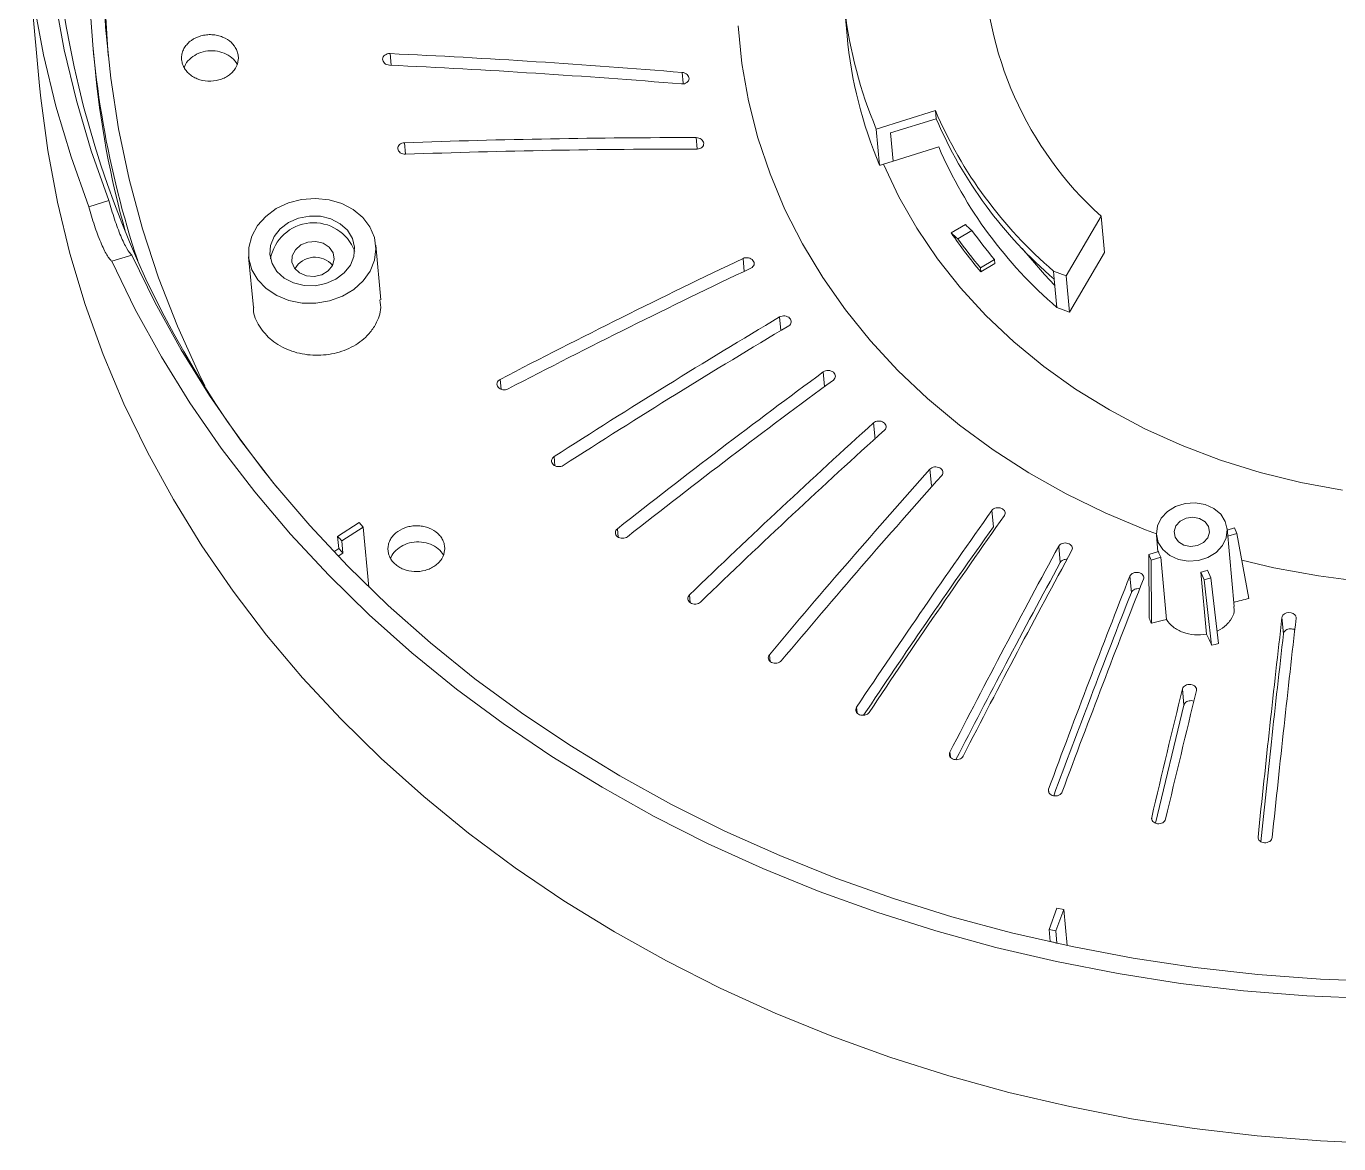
# Model space of a CAD drawing. Header units: inches. Extents: x 725 to 5279, y 573 to 1304.
# Drawn here: x 1355.1 to 1419.8, y 775.7 to 830.9 of the extents above; entities that cross this region are included whole.
import ezdxf

# ---------------------------------------------------------------- set-up
doc = ezdxf.new("R2010")
doc.units = ezdxf.units.IN

msp = doc.modelspace()

# ---------------------------------------------------------------- linework, layer by layer
at = {"color": 7, "linetype": 'Continuous', "lineweight": 15}
for p, q in [((1355.074, 835.062), (1355.733, 827.905)), ((1395.41, 832.162), (1395.575, 830.373)), ((1358.375, 829.753), (1358.451, 828.931)), ((1397.014, 825.779), (1399.932, 826.688)), ((1399.968, 826.29), (1399.932, 826.688)), ((1397.014, 825.779), (1397.178, 823.99)), ((1397.712, 825.587), (1399.968, 826.29)), ((1397.712, 825.587), (1397.84, 824.195)), ((1397.84, 824.195), (1400.096, 824.898)), ((1397.375, 824.05), (1397.84, 824.195)), ((1359.156, 822.254), (1358.163, 821.945)), ((1406.384, 818.536), (1408.103, 821.475)), ((1408.103, 821.475), (1408.268, 819.686)), ((1401.407, 821.065), (1400.708, 820.657)), ((1401.733, 820.771), (1401.035, 820.363)), ((1372.57, 817.353), (1372.321, 820.056)), ((1360.287, 819.564), (1359.295, 819.255)), ((1366.047, 819.478), (1366.278, 816.974)), ((1402.154, 818.935), (1402.85, 819.341)), ((1402.85, 819.341), (1402.868, 819.142)), ((1406.549, 816.747), (1408.268, 819.686)), ((1402.154, 818.935), (1402.173, 818.736)), ((1402.173, 818.736), (1402.868, 819.142)), ((1405.756, 818.771), (1406.384, 818.536)), ((1405.756, 818.771), (1405.793, 818.374)), ((1406.384, 818.536), (1406.549, 816.747)), ((1405.793, 818.374), (1405.921, 816.982)), ((1405.921, 816.982), (1406.549, 816.747)), ((1396.951, 810.479), (1396.877, 811.284)), ((1399.733, 808.194), (1399.659, 808.999)), ((1402.789, 806.159), (1402.715, 806.963)), ((1371.493, 806.367), (1370.435, 805.682)), ((1371.703, 806.143), (1371.493, 806.367)), ((1370.49, 805.086), (1370.435, 805.682)), ((1370.645, 805.458), (1371.703, 806.143)), ((1371.976, 803.18), (1371.703, 806.143)), ((1410.837, 805.744), (1410.912, 804.923)), ((1414.675, 802.228), (1414.322, 806.065)), ((1414.694, 806.102), (1414.329, 805.988)), ((1414.356, 805.692), (1414.807, 805.833)), ((1414.807, 805.833), (1414.694, 806.102)), ((1415.4, 802.619), (1414.807, 805.833)), ((1370.246, 804.927), (1370.49, 805.086)), ((1370.645, 805.458), (1370.7, 804.862)), ((1406.088, 804.393), (1406.014, 805.198)), ((1410.932, 804.93), (1410.461, 804.783)), ((1370.7, 804.862), (1370.458, 804.705)), ((1410.476, 801.644), (1410.461, 804.783)), ((1410.461, 804.783), (1410.574, 804.514)), ((1410.574, 804.514), (1411.045, 804.661)), ((1410.589, 801.396), (1410.574, 804.514)), ((1411.329, 801.584), (1411.045, 804.661)), ((1409.597, 802.916), (1409.523, 803.72)), ((1413.032, 803.918), (1413.313, 800.859)), ((1413.032, 803.918), (1413.193, 803.535)), ((1413.193, 803.535), (1413.523, 803.638)), ((1413.523, 803.638), (1413.362, 804.021)), ((1413.892, 800.397), (1413.523, 803.638)), ((1413.56, 800.312), (1413.193, 803.535)), ((1417.726, 801.653), (1417.722, 801.691)), ((1417.103, 800.881), (1417.028, 801.686)), ((1412.121, 798.16), (1412.194, 797.359)), ((1412.194, 797.359), (1410.797, 791.529)), ((1405.926, 787.342), (1405.536, 786.29)), ((1405.871, 786.215), (1406.26, 787.267)), ((1406.26, 787.267), (1405.926, 787.342)), ((1406.423, 785.495), (1406.26, 787.267)), ((1405.591, 785.693), (1405.536, 786.29)), ((1405.871, 786.215), (1405.925, 785.619)), ((1405.585, 785.676), (1405.591, 785.693)), ((1405.925, 785.619), (1405.92, 785.603))]:
    msp.add_line(p, q, dxfattribs=at)
at = {"color": 8, "linetype": 'Continuous', "lineweight": 15}
for p, q in [((1373.074, 828.926), (1373.021, 829.502)), ((1387.482, 828.039), (1387.433, 828.572)), ((1373.789, 824.537), (1373.737, 825.104)), ((1388.175, 824.797), (1388.124, 825.357)), ((1390.499, 818.758), (1390.441, 819.395)), ((1392.307, 815.835), (1392.245, 816.508)), ((1378.5, 812.944), (1378.455, 813.427)), ((1394.464, 813.073), (1394.397, 813.795)), ((1381.161, 809.168), (1381.119, 809.617)), ((1384.282, 805.644), (1384.243, 806.06)), ((1387.83, 802.421), (1387.796, 802.793)), ((1391.771, 799.517), (1391.741, 799.846)), ((1396.064, 796.97), (1396.038, 797.252)), ((1400.667, 794.806), (1400.646, 795.035)), ((1405.533, 793.033), (1405.516, 793.217)), ((1410.612, 791.699), (1410.601, 791.818)), ((1415.855, 790.786), (1415.849, 790.851))]:
    msp.add_line(p, q, dxfattribs=at)
at = {"color": 7, "linetype": 'Continuous', "lineweight": 15, "flags": 128}
for points in [[(1363.886, 813.112), (1363.588, 813.715), (1362.529, 816.058), (1361.601, 818.442), (1360.806, 820.862), (1360.147, 823.313), (1359.624, 825.79), (1359.239, 828.289), (1358.992, 830.803), (1358.884, 833.328)], [(1356.482, 832.228), (1356.946, 829.694), (1357.547, 827.184), (1358.284, 824.702), (1359.156, 822.254)], [(1358.163, 821.945), (1357.283, 824.412), (1356.538, 826.912), (1355.928, 829.441), (1355.456, 831.994)], [(1358.995, 831.289), (1359.112, 829.402)], [(1422.084, 775.718), (1418.937, 775.855), (1415.805, 776.107), (1412.694, 776.474), (1409.612, 776.954), (1406.563, 777.548), (1403.554, 778.253), (1400.59, 779.069), (1397.679, 779.994), (1394.824, 781.025), (1392.032, 782.161), (1389.309, 783.401), (1386.66, 784.74), (1384.089, 786.177), (1381.602, 787.709), (1379.204, 789.333), (1376.9, 791.045), (1374.694, 792.843), (1372.59, 794.722), (1370.593, 796.679), (1368.706, 798.711), (1366.933, 800.813), (1365.278, 802.981), (1363.744, 805.21), (1362.334, 807.497), (1361.05, 809.838), (1359.896, 812.226), (1358.873, 814.658), (1357.984, 817.129), (1357.23, 819.634), (1356.612, 822.168), (1356.133, 824.726), (1355.792, 827.304), (1355.733, 827.905)], [(1420.016, 807.958), (1417.966, 808.341), (1415.957, 808.84), (1413.999, 809.45), (1412.101, 810.17), (1410.27, 810.996), (1408.517, 811.925), (1406.848, 812.952), (1405.272, 814.072), (1403.795, 815.281), (1402.425, 816.572), (1401.168, 817.94), (1400.029, 819.379), (1399.015, 820.882), (1398.128, 822.441), (1397.375, 824.05)], [(1366.208, 818.84), (1366.058, 819.382), (1366.055, 819.942), (1366.198, 820.494), (1366.481, 821.012), (1366.89, 821.472), (1367.407, 821.852), (1368.006, 822.134), (1368.661, 822.306), (1369.34, 822.359), (1370.012, 822.291), (1370.645, 822.105), (1371.209, 821.81), (1371.679, 821.419), (1372.033, 820.951), (1372.253, 820.427), (1372.33, 819.873), (1372.259, 819.313), (1372.045, 818.775), (1371.697, 818.284), (1371.232, 817.861), (1370.67, 817.528), (1370.04, 817.299), (1369.369, 817.186), (1368.689, 817.194), (1368.033, 817.321), (1367.431, 817.564), (1366.91, 817.909), (1366.496, 818.341), (1366.208, 818.84)], [(1371.168, 820.385), (1370.925, 820.782), (1370.563, 821.109), (1370.107, 821.345), (1369.588, 821.474), (1369.042, 821.486), (1368.505, 821.381), (1368.015, 821.166), (1367.604, 820.856), (1367.301, 820.471), (1367.126, 820.039), (1367.092, 819.588), (1367.2, 819.149), (1367.443, 818.752), (1367.805, 818.425), (1368.261, 818.189), (1368.78, 818.06), (1369.326, 818.048), (1369.863, 818.153), (1370.353, 818.368), (1370.764, 818.678), (1371.067, 819.063), (1371.242, 819.495), (1371.276, 819.946), (1371.168, 820.385)], [(1370.213, 819.678), (1370.268, 819.366), (1370.182, 819.054), (1369.967, 818.785), (1369.65, 818.594), (1369.276, 818.509), (1368.894, 818.539), (1368.556, 818.682), (1368.308, 818.917), (1368.183, 819.214), (1368.198, 819.531), (1368.352, 819.827), (1368.623, 820.061), (1368.974, 820.201), (1369.359, 820.23), (1369.725, 820.142), (1370.023, 819.949), (1370.213, 819.678)], [(1404.207, 819.887), (1405.306, 818.599), (1405.822, 818.058)], [(1421.391, 782.876), (1418.251, 783.014), (1415.127, 783.266), (1412.024, 783.632), (1408.949, 784.112), (1405.908, 784.704), (1402.906, 785.407), (1399.95, 786.22), (1397.045, 787.142), (1394.196, 788.17), (1391.411, 789.302), (1388.693, 790.537), (1386.049, 791.871), (1383.483, 793.303), (1381, 794.829), (1378.606, 796.446), (1376.305, 798.152), (1374.101, 799.943), (1371.999, 801.815), (1370.003, 803.765), (1368.117, 805.789), (1366.344, 807.883), (1364.688, 810.042), (1363.152, 812.264), (1361.74, 814.543), (1360.453, 816.875), (1359.295, 819.255)], [(1360.287, 819.564), (1361.438, 817.203), (1362.717, 814.89), (1364.122, 812.631), (1365.649, 810.428), (1367.297, 808.288), (1369.061, 806.213), (1370.939, 804.209), (1372.926, 802.279), (1375.019, 800.427), (1377.213, 798.656), (1379.504, 796.971), (1381.888, 795.374), (1384.359, 793.868), (1386.913, 792.458), (1389.545, 791.144), (1392.25, 789.931), (1395.022, 788.821), (1397.855, 787.814), (1400.745, 786.915), (1403.685, 786.124), (1406.67, 785.443), (1409.693, 784.873), (1412.749, 784.416), (1415.832, 784.072), (1418.935, 783.842), (1422.053, 783.726)], [(1414.233, 806.419), (1414.006, 806.777), (1413.664, 807.065), (1413.235, 807.258), (1412.752, 807.342), (1412.255, 807.309), (1411.784, 807.162), (1411.378, 806.914), (1411.069, 806.583), (1410.882, 806.198), (1410.833, 805.789), (1410.926, 805.389), (1411.152, 805.031), (1411.494, 804.744), (1411.924, 804.55), (1412.407, 804.467), (1412.904, 804.5), (1413.374, 804.646), (1413.781, 804.895), (1414.089, 805.225), (1414.276, 805.61), (1414.325, 806.02), (1414.233, 806.419)], [(1413.406, 806.162), (1413.235, 806.399), (1412.964, 806.562), (1412.634, 806.624), (1412.296, 806.577), (1412.001, 806.427), (1411.795, 806.198), (1411.707, 805.924), (1411.752, 805.647), (1411.924, 805.409), (1412.195, 805.246), (1412.524, 805.184), (1412.862, 805.232), (1413.157, 805.381), (1413.364, 805.611), (1413.451, 805.885), (1413.406, 806.162)], [(1417.717, 801.732), (1417.716, 801.739), (1417.667, 801.818), (1417.585, 801.88), (1417.48, 801.917), (1417.365, 801.927), (1417.251, 801.908), (1417.151, 801.863), (1417.076, 801.796), (1417.034, 801.714), (1417.028, 801.686), (1417.028, 801.686)], [(1411.329, 801.584), (1411.124, 801.532), (1410.589, 801.396)], [(1413.892, 800.397), (1413.725, 800.354), (1413.56, 800.312)]]:
    msp.add_lwpolyline(points, dxfattribs=at)
at = {"color": 8, "linetype": 'Continuous', "lineweight": 15, "flags": 128}
for points in [[(1390.194, 830.866), (1390.381, 829.007), (1390.707, 827.165), (1391.172, 825.348), (1391.773, 823.562), (1392.508, 821.814), (1393.375, 820.11), (1394.369, 818.458), (1395.488, 816.863), (1396.726, 815.332), (1398.08, 813.87), (1399.544, 812.483), (1401.112, 811.176), (1402.779, 809.955), (1404.538, 808.823), (1406.382, 807.786), (1408.304, 806.847), (1410.298, 806.01), (1410.832, 805.807)], [(1415.053, 804.502), (1416.627, 804.139), (1418.827, 803.736), (1421.057, 803.448), (1423.309, 803.274), (1425.576, 803.215), (1427.847, 803.272), (1430.115, 803.445), (1432.37, 803.732), (1434.605, 804.133), (1436.811, 804.647), (1438.979, 805.27), (1441.1, 806.001), (1443.168, 806.837), (1445.174, 807.775), (1447.11, 808.811), (1448.969, 809.941), (1450.744, 811.162), (1452.428, 812.468), (1454.014, 813.854), (1455.497, 815.315), (1456.872, 816.845), (1458.132, 818.439), (1458.747, 819.301)]]:
    msp.add_lwpolyline(points, dxfattribs=at)
at = {"color": 7, "linetype": 'Continuous', "lineweight": 15}
for centre, radius, start, end in [((1405.661, 839.325), 49.347, 181.65527, 219.22824), ((1416.74, 834.124), 21.419, 170.37907, 202.9308), ((1419.928, 834.533), 17.616, 180.18799, 227.83692), ((1404.754, 834.031), 46.575, 181.28246, 198.44954), ((1417.021, 832.368), 21.539, 185.31413, 202.89054), ((1404.777, 833.21), 46.524, 185.27657, 195.61183), ((1419.869, 835.256), 21.7, 203.25594, 229.4337), ((1419.905, 834.858), 21.7, 203.25594, 229.4337), ((1420.033, 833.466), 21.7, 203.25594, 229.4337), ((1379.847, 880.309), 58.926, 287.10452, 287.30412), ((1369.256, 818.988), 2.166, 20.86574, 169.66038), ((1419.725, 833.633), 23.022, 214.30935, 220.32278), ((1420.004, 833.9), 22.499, 215.70093, 220.32228), ((1419.821, 833.923), 23.168, 215.82336, 220.31169), ((1369.318, 818.317), 1.139, 40.4884, 150.03772), ((1412.267, 844.649), 57.169, 222.96932, 223.2769), ((1412.322, 844.053), 57.169, 222.96932, 223.2769), ((1412.121, 805.271), 1.236, 196.03131, 209.58649), ((1412.585, 805.933), 2.063, 282.48935, 292.11881), ((1423.03, 863.665), 79.328, 257.26059, 257.50783), ((1423.085, 863.069), 79.328, 257.26059, 257.50783)]:
    msp.add_arc(centre, radius, start, end, dxfattribs=at)
for major_axis, start_param, end_param in [((28.664, 8.747), 3.454221, 3.47799), ((27.849, 8.498), 3.451592, 3.476061)]:
    msp.add_ellipse((1426.484, 833.891), major_axis=major_axis, ratio=0.557172, start_param=start_param, end_param=end_param, dxfattribs=at)
for points, knots in [([(1365.392, 828.776), (1365.351, 828.708), (1365.302, 828.644), (1365.19, 828.526), (1365.126, 828.471), (1364.987, 828.372), (1364.913, 828.329), (1364.754, 828.255), (1364.668, 828.223), (1364.408, 828.152), (1364.222, 828.132), (1363.858, 828.152), (1363.676, 828.192), (1363.431, 828.291), (1363.352, 828.331), (1363.207, 828.422), (1363.141, 828.473), (1363.02, 828.586), (1362.967, 828.648), (1362.876, 828.778), (1362.839, 828.846), (1362.78, 828.989), (1362.76, 829.063), (1362.737, 829.211), (1362.734, 829.287), (1362.747, 829.438), (1362.762, 829.512), (1362.81, 829.657), (1362.844, 829.728), (1362.925, 829.863), (1362.974, 829.927), (1363.087, 830.047), (1363.15, 830.102), (1363.357, 830.251), (1363.52, 830.328), (1363.78, 830.4), (1363.871, 830.417), (1364.053, 830.437), (1364.144, 830.439), (1364.327, 830.429), (1364.419, 830.416), (1364.595, 830.377), (1364.681, 830.351), (1364.929, 830.25), (1365.075, 830.157), (1365.256, 829.986), (1365.309, 829.925), (1365.4, 829.794), (1365.438, 829.725), (1365.497, 829.582), (1365.517, 829.509), (1365.54, 829.36), (1365.543, 829.284), (1365.524, 829.06), (1365.475, 828.911), (1365.392, 828.776)], [0, 0, 0, 0, 0.03125, 0.03125, 0.0625, 0.0625, 0.09375, 0.09375, 0.125, 0.125, 0.1875, 0.1875, 0.25, 0.25, 0.28125, 0.28125, 0.3125, 0.3125, 0.34375, 0.34375, 0.375, 0.375, 0.40625, 0.40625, 0.4375, 0.4375, 0.46875, 0.46875, 0.5, 0.5, 0.53125, 0.53125, 0.5625, 0.5625, 0.625, 0.625, 0.65625, 0.65625, 0.6875, 0.6875, 0.71875, 0.71875, 0.75, 0.75, 0.8125, 0.8125, 0.84375, 0.84375, 0.875, 0.875, 0.90625, 0.90625, 0.9375, 0.9375, 1, 1, 1, 1]), ([(1362.879, 828.811), (1362.884, 828.834), (1362.913, 828.983), (1363.114, 829.227), (1363.464, 829.489), (1363.913, 829.636), (1364.392, 829.654), (1364.849, 829.539), (1365.244, 829.31), (1365.404, 829.086), (1365.483, 828.975)], [0, 0, 0, 0, 0.024371, 0.16363, 0.302968, 0.442429, 0.582024, 0.721704, 0.861365, 1, 1, 1, 1]), ([(1372.998, 828.93), (1372.905, 828.934), (1372.816, 828.969), (1372.69, 829.081), (1372.655, 829.157), (1372.661, 829.307), (1372.702, 829.379), (1372.837, 829.48), (1372.928, 829.506), (1373.021, 829.502)], [0, 0, 0, 0, 0.25, 0.25, 0.5, 0.5, 0.75, 0.75, 1, 1, 1, 1]), ([(1387.433, 828.572), (1387.526, 828.564), (1387.615, 828.527), (1387.741, 828.411), (1387.777, 828.334), (1387.77, 828.185), (1387.729, 828.115), (1387.593, 828.021), (1387.502, 827.998), (1387.409, 828.006)], [0, 0, 0, 0, 0.25, 0.25, 0.5, 0.5, 0.75, 0.75, 1, 1, 1, 1]), ([(1373.784, 824.535), (1373.691, 824.531), (1373.598, 824.559), (1373.46, 824.659), (1373.416, 824.732), (1373.404, 824.881), (1373.435, 824.956), (1373.557, 825.067), (1373.644, 825.1), (1373.737, 825.104)], [0, 0, 0, 0, 0.25, 0.25, 0.5, 0.5, 0.75, 0.75, 1, 1, 1, 1]), ([(1388.124, 825.357), (1388.216, 825.357), (1388.309, 825.327), (1388.448, 825.223), (1388.493, 825.149), (1388.505, 825.001), (1388.473, 824.928), (1388.35, 824.823), (1388.263, 824.794), (1388.17, 824.794)], [0, 0, 0, 0, 0.25, 0.25, 0.5, 0.5, 0.75, 0.75, 1, 1, 1, 1]), ([(1359.295, 819.255), (1359.26, 819.281), (1359.222, 819.321), (1359.139, 819.428), (1359.094, 819.496), (1358.999, 819.657), (1358.951, 819.749), (1358.85, 819.956), (1358.798, 820.072), (1358.694, 820.319), (1358.642, 820.45), (1358.539, 820.728), (1358.487, 820.875), (1358.339, 821.321), (1358.246, 821.635), (1358.163, 821.945)], [0, 0, 0, 0, 0.125, 0.125, 0.25, 0.25, 0.375, 0.375, 0.5, 0.5, 0.625, 0.625, 0.75, 0.75, 1, 1, 1, 1]), ([(1359.156, 822.254), (1359.197, 822.099), (1359.24, 821.945), (1359.331, 821.638), (1359.38, 821.484), (1359.479, 821.185), (1359.53, 821.041), (1359.633, 820.763), (1359.685, 820.629), (1359.789, 820.382), (1359.84, 820.269), (1359.942, 820.061), (1359.991, 819.967), (1360.132, 819.727), (1360.217, 819.616), (1360.287, 819.564)], [0, 0, 0, 0, 0.125, 0.125, 0.25, 0.25, 0.375, 0.375, 0.5, 0.5, 0.625, 0.625, 0.75, 0.75, 1, 1, 1, 1]), ([(1390.831, 818.919), (1390.908, 818.956), (1390.963, 819.017), (1390.999, 819.156), (1390.98, 819.234), (1390.877, 819.359), (1390.795, 819.406), (1390.613, 819.443), (1390.518, 819.432), (1390.441, 819.395)], [0, 0, 0, 0, 0.25, 0.25, 0.5, 0.5, 0.75, 0.75, 1, 1, 1, 1]), ([(1372.255, 816.041), (1372.393, 816.31), (1372.61, 816.733), (1372.548, 817.185), (1372.526, 817.35)], [0, 0, 0, 0, 0.6348242, 1, 1, 1, 1]), ([(1366.295, 816.974), (1366.293, 816.942), (1366.265, 816.624), (1366.55, 816.032), (1367.146, 815.322), (1368.033, 814.821), (1369.067, 814.585), (1370.146, 814.637), (1371.139, 814.975), (1371.856, 815.481), (1372.144, 815.885), (1372.255, 816.041)], [0, 0, 0, 0, 0.014183, 0.143195, 0.272174, 0.401168, 0.530233, 0.659427, 0.788792, 0.918305, 1, 1, 1, 1]), ([(1392.691, 816.068), (1392.763, 816.111), (1392.809, 816.176), (1392.827, 816.317), (1392.798, 816.392), (1392.681, 816.508), (1392.594, 816.548), (1392.409, 816.569), (1392.316, 816.551), (1392.245, 816.508)], [0, 0, 0, 0, 0.25, 0.25, 0.5, 0.5, 0.75, 0.75, 1, 1, 1, 1]), ([(1378.455, 813.427), (1378.378, 813.387), (1378.324, 813.323), (1378.288, 813.18), (1378.307, 813.102), (1378.409, 812.979), (1378.491, 812.934), (1378.673, 812.903), (1378.768, 812.917), (1378.845, 812.957)], [0, 0, 0, 0, 0.25, 0.25, 0.5, 0.5, 0.75, 0.75, 1, 1, 1, 1]), ([(1394.896, 813.396), (1394.961, 813.444), (1394.998, 813.512), (1394.998, 813.653), (1394.96, 813.725), (1394.829, 813.83), (1394.738, 813.863), (1394.552, 813.869), (1394.463, 813.843), (1394.397, 813.795)], [0, 0, 0, 0, 0.25, 0.25, 0.5, 0.5, 0.75, 0.75, 1, 1, 1, 1]), ([(1397.422, 810.929), (1397.481, 810.981), (1397.509, 811.052), (1397.49, 811.192), (1397.443, 811.26), (1397.3, 811.353), (1397.205, 811.378), (1397.021, 811.369), (1396.935, 811.336), (1396.877, 811.284)], [0, 0, 0, 0, 0.25, 0.25, 0.5, 0.5, 0.75, 0.75, 1, 1, 1, 1]), ([(1381.119, 809.617), (1381.048, 809.571), (1381.002, 809.503), (1380.984, 809.358), (1381.013, 809.282), (1381.13, 809.169), (1381.217, 809.131), (1381.401, 809.115), (1381.494, 809.137), (1381.566, 809.183)], [0, 0, 0, 0, 0.25, 0.25, 0.5, 0.5, 0.75, 0.75, 1, 1, 1, 1]), ([(1400.245, 808.692), (1400.296, 808.749), (1400.315, 808.821), (1400.278, 808.958), (1400.222, 809.022), (1400.068, 809.102), (1399.971, 809.119), (1399.79, 809.095), (1399.71, 809.056), (1399.659, 808.999)], [0, 0, 0, 0, 0.25, 0.25, 0.5, 0.5, 0.75, 0.75, 1, 1, 1, 1]), ([(1403.336, 806.707), (1403.379, 806.768), (1403.388, 806.841), (1403.334, 806.973), (1403.27, 807.032), (1403.107, 807.099), (1403.008, 807.108), (1402.832, 807.069), (1402.757, 807.024), (1402.715, 806.963)], [0, 0, 0, 0, 0.25, 0.25, 0.5, 0.5, 0.75, 0.75, 1, 1, 1, 1]), ([(1375.57, 804.576), (1375.528, 804.51), (1375.479, 804.447), (1375.366, 804.331), (1375.302, 804.276), (1375.163, 804.179), (1375.088, 804.136), (1374.929, 804.062), (1374.843, 804.031), (1374.583, 803.959), (1374.396, 803.939), (1374.032, 803.958), (1373.851, 803.997), (1373.607, 804.094), (1373.528, 804.133), (1373.384, 804.223), (1373.318, 804.274), (1373.198, 804.385), (1373.144, 804.446), (1373.055, 804.574), (1373.018, 804.641), (1372.96, 804.782), (1372.94, 804.855), (1372.918, 805.001), (1372.916, 805.076), (1372.93, 805.225), (1372.946, 805.297), (1372.995, 805.44), (1373.028, 805.511), (1373.111, 805.644), (1373.16, 805.706), (1373.273, 805.824), (1373.337, 805.879), (1373.545, 806.025), (1373.708, 806.101), (1373.969, 806.171), (1374.06, 806.188), (1374.241, 806.207), (1374.333, 806.21), (1374.516, 806.2), (1374.607, 806.187), (1374.783, 806.149), (1374.869, 806.123), (1375.116, 806.024), (1375.262, 805.932), (1375.442, 805.765), (1375.495, 805.705), (1375.585, 805.577), (1375.622, 805.508), (1375.68, 805.369), (1375.699, 805.297), (1375.722, 805.15), (1375.724, 805.076), (1375.703, 804.856), (1375.653, 804.71), (1375.57, 804.576)], [0, 0, 0, 0, 0.03125, 0.03125, 0.0625, 0.0625, 0.09375, 0.09375, 0.125, 0.125, 0.1875, 0.1875, 0.25, 0.25, 0.28125, 0.28125, 0.3125, 0.3125, 0.34375, 0.34375, 0.375, 0.375, 0.40625, 0.40625, 0.4375, 0.4375, 0.46875, 0.46875, 0.5, 0.5, 0.53125, 0.53125, 0.5625, 0.5625, 0.625, 0.625, 0.65625, 0.65625, 0.6875, 0.6875, 0.71875, 0.71875, 0.75, 0.75, 0.8125, 0.8125, 0.84375, 0.84375, 0.875, 0.875, 0.90625, 0.90625, 0.9375, 0.9375, 1, 1, 1, 1]), ([(1384.243, 806.06), (1384.178, 806.009), (1384.141, 805.937), (1384.142, 805.793), (1384.18, 805.72), (1384.31, 805.617), (1384.401, 805.587), (1384.587, 805.586), (1384.676, 805.615), (1384.741, 805.667)], [0, 0, 0, 0, 0.25, 0.25, 0.5, 0.5, 0.75, 0.75, 1, 1, 1, 1]), ([(1402.789, 806.159), (1401.677, 804.58), (1399.543, 801.549), (1397.408, 798.377), (1396.386, 796.858)], [0, 0, 0, 0, 0.521177, 1, 1, 1, 1]), ([(1373.063, 804.6), (1373.067, 804.618), (1373.095, 804.761), (1373.295, 804.998), (1373.644, 805.258), (1374.092, 805.405), (1374.572, 805.425), (1375.029, 805.314), (1375.422, 805.093), (1375.582, 804.876), (1375.66, 804.769)], [0, 0, 0, 0, 0.02013, 0.160348, 0.300701, 0.441171, 0.581683, 0.722115, 0.862367, 1, 1, 1, 1]), ([(1406.664, 804.995), (1406.699, 805.059), (1406.698, 805.132), (1406.627, 805.258), (1406.556, 805.311), (1406.385, 805.364), (1406.286, 805.365), (1406.116, 805.312), (1406.048, 805.261), (1406.014, 805.198)], [0, 0, 0, 0, 0.25, 0.25, 0.5, 0.5, 0.75, 0.75, 1, 1, 1, 1]), ([(1406.088, 804.393), (1405.193, 802.739), (1403.477, 799.568), (1401.764, 796.253), (1400.944, 794.668)], [0, 0, 0, 0, 0.521592, 1, 1, 1, 1]), ([(1406.426, 804.55), (1406.413, 804.552), (1406.362, 804.557), (1406.273, 804.537), (1406.172, 804.492), (1406.114, 804.438), (1406.093, 804.402), (1406.088, 804.393)], [0, 0, 0, 0, 0.085126, 0.357022, 0.631936, 0.909858, 1, 1, 1, 1]), ([(1410.196, 803.573), (1410.222, 803.639), (1410.211, 803.711), (1410.123, 803.831), (1410.046, 803.877), (1409.869, 803.916), (1409.771, 803.908), (1409.609, 803.842), (1409.549, 803.786), (1409.523, 803.72)], [0, 0, 0, 0, 0.25, 0.25, 0.5, 0.5, 0.75, 0.75, 1, 1, 1, 1]), ([(1410.01, 803.094), (1410.004, 803.095), (1409.961, 803.107), (1409.873, 803.102), (1409.761, 803.075), (1409.668, 803.02), (1409.617, 802.962), (1409.601, 802.925), (1409.597, 802.916)], [0, 0, 0, 0, 0.038399, 0.257649, 0.478279, 0.70136, 0.92688, 1, 1, 1, 1]), ([(1387.796, 802.793), (1387.738, 802.736), (1387.71, 802.662), (1387.729, 802.519), (1387.776, 802.45), (1387.918, 802.359), (1388.013, 802.336), (1388.197, 802.351), (1388.282, 802.387), (1388.34, 802.443)], [0, 0, 0, 0, 0.25, 0.25, 0.5, 0.5, 0.75, 0.75, 1, 1, 1, 1]), ([(1409.597, 802.916), (1408.928, 801.205), (1407.649, 797.932), (1406.374, 794.516), (1405.765, 792.885)], [0, 0, 0, 0, 0.522638, 1, 1, 1, 1]), ([(1415.4, 802.619), (1415.272, 802.586), (1415.145, 802.554), (1414.89, 802.489), (1414.761, 802.456), (1414.636, 802.424)], [0, 0, 0, 0, 0.5, 0.5, 1, 1, 1, 1]), ([(1413.822, 801.017), (1413.834, 801.021), (1414.018, 801.095), (1414.265, 801.275), (1414.542, 801.598), (1414.692, 801.913), (1414.661, 802.143), (1414.65, 802.226)], [0, 0, 0, 0, 0.020401, 0.324217, 0.514869, 0.824318, 1, 1, 1, 1]), ([(1411.329, 801.584), (1411.411, 801.448), (1411.523, 801.324), (1411.802, 801.109), (1411.963, 801.022), (1412.324, 800.89), (1412.516, 800.848), (1412.917, 800.815), (1413.117, 800.824), (1413.313, 800.859)], [0, 0, 0, 0, 0.25, 0.25, 0.5, 0.5, 0.75, 0.75, 1, 1, 1, 1]), ([(1417.662, 801.073), (1417.661, 801.074), (1417.633, 801.095), (1417.555, 801.116), (1417.439, 801.127), (1417.323, 801.108), (1417.221, 801.062), (1417.144, 800.993), (1417.11, 800.929), (1417.104, 800.891), (1417.103, 800.881)], [0, 0, 0, 0, 0.005039, 0.162142, 0.317894, 0.473423, 0.629932, 0.788178, 0.948155, 1, 1, 1, 1]), ([(1413.56, 800.312), (1413.518, 800.404), (1413.477, 800.496), (1413.394, 800.679), (1413.354, 800.769), (1413.313, 800.859)], [0, 0, 0, 0, 0.5, 0.5, 1, 1, 1, 1]), ([(1417.103, 800.881), (1416.903, 799.116), (1416.526, 795.765), (1416.157, 792.272), (1415.983, 790.62)], [0, 0, 0, 0, 0.52698, 1, 1, 1, 1]), ([(1391.741, 799.846), (1391.69, 799.786), (1391.672, 799.71), (1391.709, 799.57), (1391.764, 799.505), (1391.918, 799.427), (1392.014, 799.412), (1392.195, 799.442), (1392.276, 799.485), (1392.327, 799.545)], [0, 0, 0, 0, 0.25, 0.25, 0.5, 0.5, 0.75, 0.75, 1, 1, 1, 1]), ([(1412.121, 798.16), (1412.137, 798.229), (1412.191, 798.291), (1412.341, 798.371), (1412.438, 798.388), (1412.618, 798.365), (1412.701, 798.326), (1412.806, 798.213), (1412.826, 798.141), (1412.809, 798.073)], [0, 0, 0, 0, 0.25, 0.25, 0.5, 0.5, 0.75, 0.75, 1, 1, 1, 1]), ([(1396.038, 797.252), (1395.996, 797.188), (1395.987, 797.111), (1396.042, 796.975), (1396.105, 796.916), (1396.268, 796.851), (1396.366, 796.844), (1396.542, 796.888), (1396.617, 796.937), (1396.66, 797.001)], [0, 0, 0, 0, 0.25, 0.25, 0.5, 0.5, 0.75, 0.75, 1, 1, 1, 1]), ([(1412.685, 797.555), (1412.682, 797.556), (1412.646, 797.574), (1412.56, 797.582), (1412.444, 797.573), (1412.335, 797.533), (1412.25, 797.47), (1412.208, 797.407), (1412.197, 797.368), (1412.194, 797.359)], [0, 0, 0, 0, 0.019203, 0.202337, 0.385223, 0.568836, 0.753818, 0.940199, 1, 1, 1, 1]), ([(1400.646, 795.035), (1400.611, 794.968), (1400.613, 794.891), (1400.685, 794.761), (1400.755, 794.708), (1400.925, 794.656), (1401.024, 794.658), (1401.194, 794.716), (1401.262, 794.771), (1401.296, 794.838)], [0, 0, 0, 0, 0.25, 0.25, 0.5, 0.5, 0.75, 0.75, 1, 1, 1, 1]), ([(1405.516, 793.217), (1405.491, 793.148), (1405.502, 793.073), (1405.59, 792.949), (1405.667, 792.902), (1405.843, 792.865), (1405.941, 792.875), (1406.103, 792.947), (1406.163, 793.007), (1406.189, 793.076)], [0, 0, 0, 0, 0.25, 0.25, 0.5, 0.5, 0.75, 0.75, 1, 1, 1, 1]), ([(1410.601, 791.818), (1410.584, 791.748), (1410.605, 791.674), (1410.709, 791.559), (1410.792, 791.519), (1410.972, 791.497), (1411.068, 791.514), (1411.22, 791.599), (1411.273, 791.663), (1411.289, 791.733)], [0, 0, 0, 0, 0.25, 0.25, 0.5, 0.5, 0.75, 0.75, 1, 1, 1, 1]), ([(1415.849, 790.851), (1415.841, 790.78), (1415.872, 790.709), (1415.99, 790.604), (1416.078, 790.571), (1416.26, 790.563), (1416.354, 790.589), (1416.494, 790.685), (1416.539, 790.753), (1416.546, 790.824)], [0, 0, 0, 0, 0.25, 0.25, 0.5, 0.5, 0.75, 0.75, 1, 1, 1, 1])]:
    msp.add_open_spline(points, degree=3, knots=knots, dxfattribs=at)
for points in [[(1387.409, 828.006), (1382.615, 828.398), (1377.811, 828.707), (1372.998, 828.93)], [(1373.021, 829.502), (1377.835, 829.278), (1382.639, 828.967), (1387.433, 828.572)], [(1373.737, 825.104), (1378.543, 825.275), (1383.338, 825.359), (1388.124, 825.357)], [(1388.17, 824.794), (1383.385, 824.793), (1378.589, 824.708), (1373.784, 824.535)], [(1390.441, 819.395), (1386.452, 817.499), (1382.457, 815.51), (1378.455, 813.427)], [(1378.845, 812.957), (1382.848, 815.039), (1386.843, 817.025), (1390.831, 818.919)], [(1392.245, 816.508), (1388.542, 814.305), (1384.834, 812.009), (1381.119, 809.617)], [(1381.566, 809.183), (1385.28, 811.574), (1388.989, 813.868), (1392.691, 816.068)], [(1394.397, 813.795), (1391.017, 811.312), (1387.633, 808.735), (1384.243, 806.06)], [(1384.741, 805.667), (1388.131, 808.34), (1391.516, 810.915), (1394.896, 813.396)], [(1396.877, 811.284), (1393.853, 808.549), (1390.826, 805.72), (1387.796, 802.793)], [(1388.34, 802.443), (1391.371, 805.369), (1394.398, 808.197), (1397.422, 810.929)], [(1399.659, 808.999), (1397.021, 806.045), (1394.382, 802.995), (1391.741, 799.846)], [(1392.327, 799.545), (1394.968, 802.692), (1397.608, 805.74), (1400.245, 808.692)], [(1402.715, 806.963), (1400.489, 803.823), (1398.264, 800.587), (1396.038, 797.252)], [(1396.66, 797.001), (1398.885, 800.336), (1401.111, 803.57), (1403.336, 806.707)], [(1406.014, 805.198), (1404.223, 801.908), (1402.434, 798.521), (1400.646, 795.035)], [(1401.296, 794.838), (1403.084, 798.323), (1404.874, 801.708), (1406.664, 804.995)], [(1409.523, 803.72), (1408.184, 800.318), (1406.849, 796.818), (1405.516, 793.217)], [(1406.189, 793.076), (1407.522, 796.675), (1408.857, 800.173), (1410.196, 803.573)], [(1410.589, 801.396), (1410.551, 801.479), (1410.514, 801.561), (1410.476, 801.644)], [(1417.028, 801.686), (1416.629, 798.173), (1416.235, 794.563), (1415.849, 790.851)], [(1416.546, 790.824), (1416.933, 794.534), (1417.326, 798.143), (1417.726, 801.653)], [(1412.121, 798.16), (1411.612, 796.08), (1411.106, 793.966), (1410.601, 791.818)], [(1411.289, 791.733), (1411.794, 793.881), (1412.301, 795.994), (1412.809, 798.073)]]:
    msp.add_open_spline(points, degree=3, dxfattribs=at)

doc.saveas('drawing.dxf')
